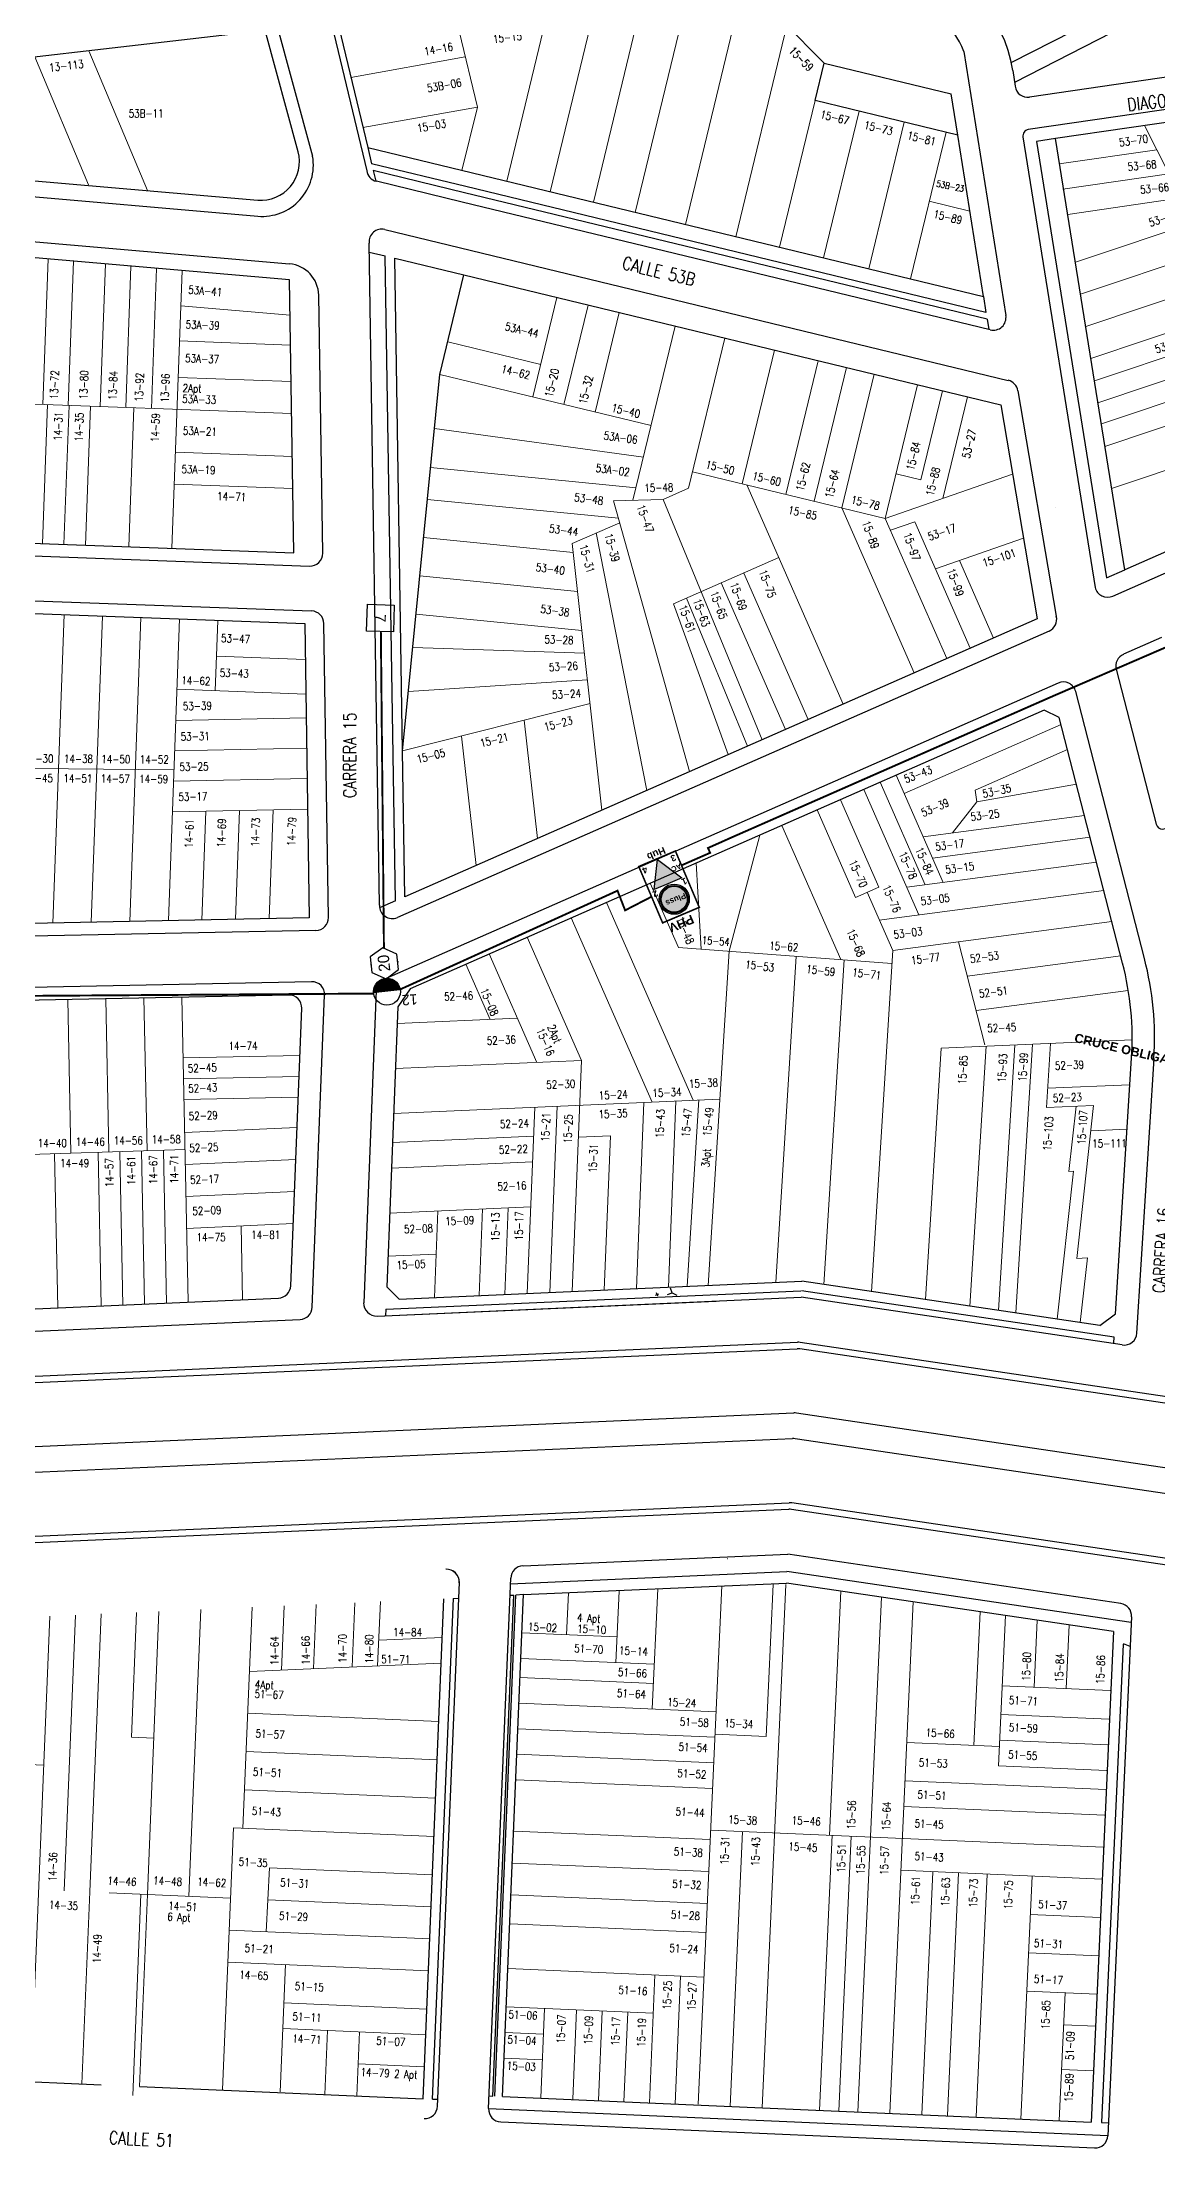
# Model space of a CAD drawing. Header units: millimetres. Extents: x 1022434 to 1024646, y 1272610 to 1274311.
# Drawn here: x 1023126.1 to 1023300.6, y 1272813.1 to 1273142.1 of the extents above; entities that cross this region are included whole.
import ezdxf
from ezdxf.enums import TextEntityAlignment as Align

# ---------------------------------------------------------------- set-up
doc = ezdxf.new("R2010")
doc.units = ezdxf.units.MM
doc.header["$MEASUREMENT"] = 0
doc.linetypes.add('ACAD_ISO12W100', pattern=[21, 12, -3, 0, -3, 0, -3])
for name, color, linetype, lineweight in [('CAB_AER_500', 3, 'Continuous', 25), ('NOMENCLATURA', 23, 'Continuous', 0), ('Planimetria_Varios', 251, 'Continuous', 0), ('RO_CLARO', 2, 'Continuous', 25)]:
    doc.layers.add(name, color=color, linetype=linetype, lineweight=lineweight)
for name, color, linetype in [('DISP_ACOP', 7, 'Continuous'), ('DISP_TAP', 7, 'Continuous'), ('NOMEN', 251, 'Continuous'), ('PLANIMETRIA', 8, 'Continuous'), ('Transformador', 7, 'Continuous')]:
    doc.layers.add(name, color=color, linetype=linetype)
doc.layers.add('LOGO_CLARO', color=7, linetype='Continuous', true_color=0xe00000)
doc.styles.add('ARIAL', font='')
doc.styles.add('CALLE', font='simplex.shx', dxfattribs={"width": 0.8, "height": 2})
doc.styles.add('NOMEN', font='simplex.shx', dxfattribs={"width": 0.8, "height": 1.25})
doc.styles.add('style1', font='')
doc.styles.get('ARIAL').set_extended_font_data('Arial', bold=True)
doc.styles.get('style1').set_extended_font_data('Arial Rounded MT Bold')

# ---------------------------------------------------------------- blocks, each defined once
blk = doc.blocks.new('Transformador')
at = {"layer": 'Transformador'}
for p, q in [((0.65, -1.44), (1.22, -2.01)), ((1.22, -2.01), (1.78, -1.44)), ((1.22, -2.01), (1.22, -2.79))]:
    blk.add_line(p, q, dxfattribs=at)
for points in [[(-0.2, -0.2), (0.2, 0.2)], [(-0.2, 0.2), (0.2, -0.2)]]:
    blk.add_lwpolyline(points, dxfattribs=at)
blk = doc.blocks.new('RO_CLARO')
at = {"layer": 'LOGO_CLARO'}
h = blk.add_hatch(color=5, dxfattribs=at)
edge = h.paths.add_edge_path()
edge.add_arc((3.11, 6.86), 2.04, 0, 360)
at = {"layer": 'RO_CLARO'}
h = blk.add_hatch(color=2, dxfattribs=at)
edge = h.paths.add_edge_path()
edge.add_ellipse((3.11, 6.86), major_axis=(-1.67, 1.67), ratio=1, start_angle=0, end_angle=360)
edge = h.paths.add_edge_path(flags=16)
edge.add_ellipse((3.11, 6.86), major_axis=(-1.52, 1.52), ratio=1, start_angle=0, end_angle=360)
blk.add_hatch(color=253, dxfattribs=at).paths.add_polyline_path([(3.08, 4.24), (0.73, 4.24), (3.11, 0.12), (5.43, 4.24)])
at = {"layer": 'LOGO_CLARO', "color": 5}
for major_axis in [(-1.52, 1.52), (-1.44, 1.44)]:
    blk.add_ellipse((3.11, 6.86), major_axis=major_axis, ratio=1, start_param=-0.783211, end_param=5.499974, dxfattribs=at)
at = {"layer": 'RO_CLARO', "color": 12, "true_color": 0xe00000}
for p, q in [((3.11, 0.12), (0.73, 4.24)), ((0.73, 4.24), (3.08, 4.24)), ((3.08, 4.24), (5.43, 4.24)), ((5.43, 4.24), (3.11, 0.12))]:
    blk.add_line(p, q, dxfattribs=at)
at = {"layer": 'RO_CLARO', "color": 2, "const_width": 0.25}
blk.add_lwpolyline([(6.22, 0), (6.22, 9.56), (0, 9.56), (0, 0)], close=True, dxfattribs=at)
at = {"layer": 'RO_CLARO', "color": 2, "const_width": 0.05}
blk.add_lwpolyline([(5.43, 4.24), (0.73, 4.24), (3.11, 0.12), (5.43, 4.24)], dxfattribs=at)
at = {"layer": 'RO_CLARO', "color": 5}
blk.add_circle((3.11, 6.86), 2.15, dxfattribs=at)
blk.add_ellipse((3.11, 6.86), major_axis=(-1.67, 1.67), ratio=1, start_param=-0.783211, end_param=5.499974, dxfattribs=at)
at = {"char_height": 1, "width": 0.8851, "attachment_point": 2, "style": 'style1'}
for s, insert in [('1', (0.56, 5.41)), ('2', (5.5, 5.43)), ('3', (0.73, 1.39)), ('4', (5.54, 1.39))]:
    blk.add_mtext(s, dxfattribs=dict(at, insert=insert))
at = {"layer": 'LOGO_CLARO', "color": 2, "linetype": 'ACAD_ISO12W100', "style": 'ARIAL'}
blk.add_text('Pluss', height=0.899, rotation=0.1661, dxfattribs=at).set_placement((1.22, 6.54))
at = {"layer": 'RO_CLARO', "color": 2, "style": 'ARIAL'}
blk.add_attdef('NODO', (0.46, 10.11), '', height=1.4, dxfattribs=at)
at = {"layer": 'RO_CLARO', "color": 12, "style": 'style1'}
for p in [(0.88, 1.98), (5.34, 1.98)]:
    blk.add_attdef('AC', text='', height=0.8, dxfattribs=at).set_placement(p, align=Align.CENTER)
at = {"layer": 'RO_CLARO', "color": 12, "style": 'ARIAL'}
blk.add_attdef('HUB', text='', height=1.1, rotation=0.1253, dxfattribs=at).set_placement((3.12, -1.33), align=Align.CENTER)
blk = doc.blocks.new('acoplador')
at = {"color": 0, "const_width": 2.1}
blk.add_lwpolyline([(0, -1.05, 1), (0, 1.05, 1)], format="xyb", dxfattribs=at)
at = {"color": 0}
blk.add_circle((0, 0), 2.1, dxfattribs=at)
blk.add_attdef('DC-VAL', (2.69, 0.46), '', height=1.64, dxfattribs=at)
blk = doc.blocks.new('TAPx8')
at = {"color": 0}
blk.add_lwpolyline([(-1.21, 2.1), (-2.42, 0), (-1.21, -2.1), (1.21, -2.1), (2.42, 0), (1.21, 2.1)], close=True, dxfattribs=at)
for p in [(0, 2.1), (-2.42, 0), (0, -2.1), (2.42, 0)]:
    blk.add_point(p, dxfattribs=at)
blk.add_attdef('TAP_VAL', text='', height=1.78, dxfattribs=at).set_placement((0.01, 0.08), align=Align.MIDDLE)
blk = doc.blocks.new('TAPx4')
at = {"color": 0}
blk.add_lwpolyline([(2.1, -2.1), (-2.1, -2.1), (-2.1, 2.1), (2.1, 2.1)], close=True, dxfattribs=at)
blk.add_attdef('TAP_VAL', text='', height=1.68, dxfattribs=at).set_placement((0, 0), align=Align.MIDDLE)

msp = doc.modelspace()

# ---------------------------------------------------------------- linework, layer by layer
at = {"layer": 'CAB_AER_500'}
msp.add_line((1023284.61, 1273069.41), (1023284.61, 1273069.41), dxfattribs=at)
at = {"layer": 'CAB_AER_500', "const_width": 0.3}
for points in [[(1023515.11, 1273150.5), (1023510.29, 1273149.43), (1023499.47, 1273143.25), (1023432.71, 1273112.47), (1023402.94, 1273087.1), (1023355.8, 1273071.79), (1023311.36, 1273051.67), (1023284.01, 1273039.85), (1023234.22, 1273017.96)], [(1023179.1, 1273050), (1023179.58, 1273000.47)], [(1023226.07, 1273013.46), (1023230.57, 1273015.43), (1023230.23, 1273016.18), (1023234.22, 1273017.96)], [(1023221.46, 1273008.6), (1023217.28, 1273006.44), (1023216.09, 1273009.51), (1023182.06, 1272994.06)], [(1023178.04, 1272993.44), (1023092.35, 1272992.86)]]:
    msp.add_lwpolyline(points, dxfattribs=at)
at = {"layer": 'PLANIMETRIA', "linetype": 'Continuous'}
for p, q in [((1023162.52, 1273145.91), (1023168.43, 1273124.25)), ((1023171.43, 1273144.73), (1023176.89, 1273122)), ((1023290.37, 1273145.38), (1023277.65, 1273138.91)), ((1023293.33, 1273143.52), (1023278.14, 1273135.8)), ((1023331.72, 1273140.99), (1023280.5, 1273133.5)), ((1023248.39, 1273138.8), (1023268.26, 1273133.99)), ((1023270.24, 1273140.65), (1023276.8, 1273099.39)), ((1023277.87, 1273137.65), (1023278.23, 1273135.19)), ((1023332.45, 1273136.05), (1023280.3, 1273128.42)), ((1023269.28, 1273127.57), (1023268.26, 1273133.99)), ((1023311.28, 1273130.93), (1023284.56, 1273127.02)), ((1023045.71, 1273124.79), (1023159.86, 1273114.9)), ((1023177.05, 1273125.61), (1023177.66, 1273123.1)), ((1023279.46, 1273127.27), (1023290.75, 1273056.86)), ((1023284.56, 1273127.02), (1023281.6, 1273126.59)), ((1023281.6, 1273126.59), (1023292.53, 1273058.38)), ((1023295.37, 1273059.63), (1023284.56, 1273127.02)), ((1023192.39, 1273119.53), (1023177.66, 1273123.1)), ((1023177.92, 1273122.01), (1023178.31, 1273120.37)), ((1023192.16, 1273118.56), (1023177.92, 1273122.01)), ((1023192.93, 1273121.77), (1023192.93, 1273121.77)), ((1023191.81, 1273117.1), (1023178.4, 1273120.35)), ((1023273.85, 1273098.8), (1023192.16, 1273118.56)), ((1023273.68, 1273099.87), (1023192.39, 1273119.53)), ((1023045.67, 1273117.77), (1023164.81, 1273107.45)), ((1023274.35, 1273097.13), (1023191.81, 1273117.1)), ((1023179.72, 1273112.83), (1023277.16, 1273089.25)), ((1023178.88, 1273007.24), (1023177.25, 1273110.7)), ((1023177.28, 1273109.3), (1023179.79, 1273108.69)), ((1023181.37, 1273007.92), (1023179.79, 1273108.69)), ((1023182.5, 1273031.35), (1023181.29, 1273108.33)), ((1023181.29, 1273108.33), (1023192.08, 1273105.72)), ((1023170.01, 1273062.26), (1023169.38, 1273102.54)), ((1023273.29, 1273102.33), (1023273.68, 1273099.87)), ((1023273.85, 1273098.8), (1023274.11, 1273097.19)), ((1023278.67, 1273087.62), (1023284.67, 1273052.4)), ((1023354.78, 1273085.73), (1023295.37, 1273059.63)), ((1023293.49, 1273055.53), (1023355.86, 1273082.92)), ((1023030.42, 1273065.3), (1023167.94, 1273060.23)), ((1023292.53, 1273058.38), (1023295.37, 1273059.63)), ((1023093.36, 1273055.98), (1023168.26, 1273053.22)), ((1023170.91, 1273005.33), (1023170.19, 1273051.25)), ((1023283.54, 1273050.07), (1023181.68, 1273005.32)), ((1023301.13, 1273049.05), (1023295.17, 1273046.44)), ((1023294.04, 1273044.11), (1023300.28, 1273019.89)), ((1023284.97, 1273041.95), (1023179.54, 1272995.65)), ((1023298.46, 1272998.9), (1023287.71, 1273040.62)), ((1023282.8, 1273037.73), (1023183.66, 1272994.18)), ((1023285.13, 1273036.59), (1023282.8, 1273037.73)), ((1023295.03, 1272998.18), (1023285.13, 1273036.59)), ((1023181.37, 1273007.92), (1023178.9, 1273006.84)), ((1023168.95, 1273003.3), (1023088.17, 1273001.65)), ((1023168.28, 1272995.28), (1023086.85, 1272993.62)), ((1023168.38, 1272944.44), (1023170.31, 1272993.2)), ((1023178.35, 1272993.9), (1023176.42, 1272945.13)), ((1023183.66, 1272994.18), (1023181.75, 1272991.38)), ((1023181.75, 1272991.38), (1023180.02, 1272947.62)), ((1023293.95, 1272943.39), (1023296.44, 1272983.36)), ((1023297.26, 1272940.38), (1023299.95, 1272983.3)), ((1023179.88, 1272944.11), (1023244.75, 1272946.98)), ((1023180.02, 1272947.62), (1023181.94, 1272945.71)), ((1023181.94, 1272945.71), (1023244.92, 1272948.49)), ((1023231.42, 1272947.89), (1023231.42, 1272947.89)), ((1023293.72, 1272939.73), (1023244.85, 1272946.99)), ((1023291.49, 1272941.58), (1023244.92, 1272948.49)), ((1023178.5, 1272943.05), (1023244.79, 1272945.98)), ((1023178.5, 1272943.05), (1023231.53, 1272945.4)), ((1023179.88, 1272944.11), (1023179.84, 1272943.11)), ((1023294.97, 1272938.53), (1023244.79, 1272945.98)), ((1023081.77, 1272938.78), (1023166.47, 1272942.52)), ((1023291.49, 1272941.58), (1023293.95, 1272943.39)), ((1022906.7, 1272924.03), (1023244.24, 1272938.95)), ((1022906.75, 1272923.03), (1023244.19, 1272937.95)), ((1023396.59, 1272915.35), (1023244.57, 1272937.93)), ((1023396.74, 1272916.34), (1023244.62, 1272938.93)), ((1023293.66, 1272938.87), (1023293.72, 1272939.73)), ((1022914.23, 1272913.35), (1023243.67, 1272927.91)), ((1023395.3, 1272905.44), (1023244.05, 1272927.89)), ((1022902.33, 1272908.82), (1023243.46, 1272923.9)), ((1023394.71, 1272901.48), (1023243.84, 1272923.88)), ((1022900.27, 1272898.72), (1023242.94, 1272913.87)), ((1022900.32, 1272897.73), (1023242.89, 1272912.87)), ((1023393.22, 1272890.58), (1023243.27, 1272912.85)), ((1023393.36, 1272891.57), (1023243.32, 1272913.85)), ((1023201.32, 1272904.02), (1023242.72, 1272905.85)), ((1023233.31, 1272905.14), (1023233.3, 1272905.13)), ((1023294.74, 1272898.13), (1023242.72, 1272905.85)), ((1023187.94, 1272819.57), (1023191.37, 1272901.41)), ((1023195.94, 1272819.22), (1023199.41, 1272902.11)), ((1023199.37, 1272901.23), (1023242.58, 1272903.14)), ((1023201.4, 1272899.52), (1023242.49, 1272901.34)), ((1023293.64, 1272893.74), (1023242.49, 1272901.34)), ((1023296.4, 1272895.15), (1023242.58, 1272903.14)), ((1023185.69, 1272820.77), (1023188.96, 1272898.87)), ((1023187.19, 1272820.7), (1023190.47, 1272898.94)), ((1023190.42, 1272898.94), (1023191.22, 1272898.97)), ((1023196.62, 1272821.19), (1023199.9, 1272899.45)), ((1023196.92, 1272821.18), (1023200.19, 1272899.44)), ((1023198.12, 1272821.13), (1023201.4, 1272899.52)), ((1023199.25, 1272899.43), (1023199.9, 1272899.45)), ((1023201.4, 1272899.52), (1023200.19, 1272899.44)), ((1023296.44, 1272896.06), (1023292.74, 1272814.99)), ((1023293.64, 1272893.74), (1023290.13, 1272817.11)), ((1023295.15, 1272891.81), (1023291.73, 1272817.04)), ((1023092.92, 1272824.81), (1023135.37, 1272822.96)), ((1023141.37, 1272822.7), (1023185.69, 1272820.77)), ((1023187.19, 1272820.7), (1023187.99, 1272820.67)), ((1023195.94, 1272819.22), (1023292.74, 1272815)), ((1023196.02, 1272821.22), (1023196.62, 1272821.19)), ((1023198.12, 1272821.13), (1023290.13, 1272817.11)), ((1023197.85, 1272817.13), (1023290.66, 1272813.09)), ((1023291.73, 1272817.04), (1023292.83, 1272816.99))]:
    msp.add_line(p, q, dxfattribs=at)
for points in [[(1023248.39, 1273138.8), (1023229.47, 1273157.91), (1023219.59, 1273147.13), (1023191.33, 1273143.82), (1023172.53, 1273144.44), (1023177.05, 1273125.61), (1023273.29, 1273102.33), (1023269.28, 1273127.57), (1023246.97, 1273132.96)], [(1023033.35, 1273088.91), (1023032.49, 1273067.22), (1023165.51, 1273062.32), (1023164.84, 1273104.94), (1023044.28, 1273115.38), (1023033.35, 1273088.91)], [(1023182.86, 1273008.57), (1023182.5, 1273031.35), (1023188.32, 1273090.17), (1023192.08, 1273105.72), (1023276, 1273085.42), (1023281.7, 1273051.99), (1023182.86, 1273008.57)], [(1023167.19, 1273051.25), (1023167.91, 1273005.28), (1023088.63, 1273003.66), (1023093.79, 1273053.96)]]:
    msp.add_lwpolyline(points, close=True, dxfattribs=at)
for points in [[(1023077.69, 1273137.86), (1023063.75, 1273139.07), (1023063.9, 1273140.88), (1023056.93, 1273141.48), (1023057.15, 1273144.07), (1023050.18, 1273144.68), (1023050.01, 1273142.76), (1023035.92, 1273136.75), (1023026.3, 1273128.98), (1023159.85, 1273117.41, 0.521708), (1023166.16, 1273124.97), (1023160.99, 1273143.92), (1023098.68, 1273136.74), (1023098.77, 1273137.86), (1023091.8, 1273138.46), (1023092.02, 1273141.05), (1023085.05, 1273141.66), (1023084.82, 1273139.07), (1023077.85, 1273139.67)], [(1023087.22, 1272989.87), (1023082.58, 1272944.61, 0.457748), (1023084.65, 1272942.41), (1023163.1, 1272945.87, 0.389883), (1023165.01, 1272947.79), (1023166.73, 1272991.13, 0.431904), (1023164.69, 1272993.21), (1023089.16, 1272991.67, 0.378757)]]:
    msp.add_lwpolyline(points, format="xyb", close=True, dxfattribs=at)
for centre, radius, start, end in [((1023258.79, 1273134.98), 19.27, 7.9734, 82.9056), ((1023259.36, 1273136.57), 11.62, 20.5472, 84.104), ((1023280.21, 1273135.48), 2, 188.3194, 278.3194), ((1023280.45, 1273127.43), 1, 98.3194, 189.1094), ((1023160.55, 1273122.87), 8, 265.0482, 9.9456), ((1023178.87, 1273122.29), 2, 188.3139, 256.4004), ((1023179.25, 1273110.88), 2, 76.4004, 185.1314), ((1023164.38, 1273102.47), 5, 0.8983, 85.0482), ((1023274.82, 1273099.08), 2, 256.4004, 9.03), ((1023276.69, 1273087.31), 2, 9.03, 76.4004), ((1023168.01, 1273062.23), 2, 267.8898, 0.8983), ((1023292.69, 1273057.36), 2, 194.4524, 293.7125), ((1023168.19, 1273051.22), 2, 0.8983, 87.8898), ((1023282.74, 1273051.9), 2, 293.7125, 14.4524), ((1023295.98, 1273044.6), 2, 113.7125, 194.4524), ((1023285.77, 1273040.12), 2, 14.4524, 113.7125), ((1023301.25, 1273020.14), 1, 194.4524, 356.4237), ((1023180.88, 1273007.16), 2, 177.7304, 293.7125), ((1023168.91, 1273005.3), 2, 271.1691, 0.8983), ((1023249.04, 1272986.32), 47.5, 356.4237, 14.4524), ((1023250.04, 1272986.42), 50, 356.4237, 14.4524), ((1023168.32, 1272993.28), 2, 357.7304, 91.1691), ((1023180.35, 1272993.82), 2, 113.7125, 177.7304), ((1023166.38, 1272944.52), 2, 272.5306, 357.7304), ((1023244.28, 1272935.95), 2, 81.5538, 92.5306), ((1023244.33, 1272936.95), 2, 81.5538, 92.5306), ((1023243.76, 1272925.92), 2, 81.5538, 92.5306), ((1023243.55, 1272921.9), 2, 81.5538, 92.5306), ((1023243.03, 1272911.87), 2, 81.5538, 92.5306), ((1023242.98, 1272910.87), 2, 81.5538, 92.5306), ((1023201.4, 1272902.02), 2, 92.5306, 177.6034), ((1023233.4, 1272903.14), 2, 92.5306, 92.6702), ((1023189.35, 1272901.49), 2, 357.0127, 92.5306), ((1023189.37, 1272901.49), 2, 357.6034, 92.5306), ((1023294.45, 1272896.15), 2, 357.384, 81.5538), ((1023241.05, 1272739.12), 162, 70.0827, 70.4897), ((1023185.95, 1272819.66), 2, 267.5021, 357.6034), ((1023197.93, 1272819.13), 2, 177.6034, 267.5021), ((1023290.74, 1272815.08), 2, 267.5021, 357.384)]:
    msp.add_arc(centre, radius, start, end, dxfattribs=at)
at = {"layer": 'PLANIMETRIA'}
for centre, start, end in [((1023178.41, 1272945.05), 177.7304, 272.5306), ((1023295.27, 1272940.51), 261.5538, 356.4237)]:
    msp.add_arc(centre, 2, start, end, dxfattribs=at)
at = {"layer": 'Planimetria_Varios', "linetype": 'Continuous'}
for p, q in [((1023229.02, 1273157.42), (1023218.87, 1273115.49)), ((1023235.9, 1273151.62), (1023226.7, 1273113.6)), ((1023204.85, 1273145.4), (1023198.79, 1273120.35)), ((1023212.23, 1273146.27), (1023205.57, 1273118.71)), ((1023219.59, 1273147.13), (1023212.32, 1273117.08)), ((1023242.57, 1273144.67), (1023234.59, 1273111.69)), ((1023191.33, 1273143.82), (1023194.18, 1273131.95)), ((1023133.4, 1273119.79), (1023125.03, 1273139.78)), ((1023142.6, 1273118.91), (1023133.44, 1273140.75)), ((1023174.42, 1273136.56), (1023192.3, 1273139.77)), ((1023176.3, 1273128.75), (1023194.18, 1273131.95)), ((1023194.18, 1273131.95), (1023191.78, 1273122.05)), ((1023246.97, 1273132.96), (1023241.43, 1273110.04)), ((1023253.86, 1273131.3), (1023248.31, 1273108.37)), ((1023260.92, 1273129.59), (1023255.37, 1273106.66)), ((1023267.44, 1273128.01), (1023261.89, 1273105.09)), ((1023306.15, 1273113.88), (1023298.48, 1273129.06)), ((1023300.38, 1273125.29), (1023285.14, 1273123.07)), ((1023302.28, 1273121.53), (1023285.72, 1273119.11)), ((1023264.83, 1273117.24), (1023271.17, 1273115.7)), ((1023304.19, 1273117.77), (1023286.46, 1273115.17)), ((1023317.9, 1273117.82), (1023287.66, 1273107.69)), ((1023314.27, 1273111.33), (1023288.47, 1273102.69)), ((1023127.08, 1273108.21), (1023126.24, 1273085.48)), ((1023131.07, 1273107.86), (1023130.24, 1273085.34)), ((1023136.05, 1273107.43), (1023135.23, 1273085.15)), ((1023140.04, 1273107.08), (1023139.23, 1273085)), ((1023144.03, 1273106.74), (1023143.23, 1273084.86)), ((1023148.02, 1273106.39), (1023146.43, 1273063.03)), ((1023316.55, 1273106.82), (1023289.27, 1273097.68)), ((1023202.86, 1273086.65), (1023206.63, 1273102.2)), ((1023318.82, 1273102.31), (1023290.07, 1273092.68)), ((1023147.82, 1273100.89), (1023164.93, 1273099.41)), ((1023207.72, 1273085.47), (1023211.49, 1273101.02)), ((1023212.58, 1273084.3), (1023216.35, 1273099.85)), ((1023147.59, 1273095.41), (1023165, 1273094.77)), ((1023189.55, 1273095.27), (1023204.1, 1273091.75)), ((1023218.51, 1273070.52), (1023225.09, 1273097.73)), ((1023227.19, 1273072.38), (1023232.87, 1273095.85)), ((1023235.59, 1273073.07), (1023240.65, 1273093.97)), ((1023242.39, 1273071.43), (1023247.45, 1273092.32)), ((1023306.24, 1273094.4), (1023290.63, 1273089.18)), ((1023033.35, 1273088.91), (1023165.17, 1273084.05)), ((1023147.41, 1273089.71), (1023165.09, 1273089.05)), ((1023188.32, 1273090.17), (1023221.33, 1273082.18)), ((1023246.81, 1273070.36), (1023251.86, 1273091.26)), ((1023251.14, 1273069.31), (1023256.2, 1273090.21)), ((1023257.95, 1273067.67), (1023263, 1273088.56)), ((1023307.8, 1273091.31), (1023291.18, 1273085.74)), ((1023309.31, 1273088.32), (1023291.72, 1273082.43)), ((1023126.99, 1273085.46), (1023126.19, 1273063.77)), ((1023130.37, 1273085.33), (1023129.57, 1273063.65)), ((1023133.73, 1273085.21), (1023132.93, 1273063.52)), ((1023140.48, 1273084.96), (1023139.68, 1273063.28)), ((1023263.51, 1273073.68), (1023266.89, 1273087.62)), ((1023266.93, 1273070.78), (1023270.78, 1273086.68)), ((1023310.9, 1273085.16), (1023292.28, 1273078.92)), ((1023220.14, 1273077.26), (1023187.48, 1273081.74)), ((1023313.89, 1273079.24), (1023293.33, 1273072.35)), ((1023146.98, 1273078.02), (1023165.28, 1273077.34)), ((1023218.98, 1273072.45), (1023186.88, 1273075.62)), ((1023146.79, 1273073.02), (1023165.35, 1273072.34)), ((1023223.22, 1273070.63), (1023227.19, 1273072.38)), ((1023227.81, 1273074.95), (1023257.95, 1273067.67)), ((1023236.32, 1273072.9), (1023251.36, 1273038.66)), ((1023257.95, 1273067.67), (1023277.85, 1273074.57)), ((1023259.63, 1273074.62), (1023263.51, 1273073.68)), ((1023216.25, 1273067.69), (1023186.38, 1273070.65)), ((1023215.48, 1273070.44), (1023223.22, 1273070.63)), ((1023227.34, 1273028.11), (1023215.48, 1273070.44)), ((1023238.68, 1273033.09), (1023223.22, 1273070.63)), ((1023251.14, 1273069.31), (1023262.46, 1273043.54)), ((1023216.44, 1273067.01), (1023208.99, 1273063.74)), ((1023220.66, 1273025.18), (1023212.76, 1273065.4)), ((1023257.95, 1273067.67), (1023267.56, 1273045.78)), ((1023258.75, 1273065.83), (1023262.54, 1273067.14)), ((1023262.54, 1273067.14), (1023271.22, 1273047.38)), ((1023209.15, 1273062.37), (1023185.79, 1273064.68)), ((1023213.65, 1273022.1), (1023208.99, 1273063.74)), ((1023265.77, 1273059.8), (1023279.55, 1273064.58)), ((1023209.83, 1273056.27), (1023185.2, 1273058.7)), ((1023241.31, 1273061.55), (1023224.83, 1273054.31)), ((1023235.81, 1273059.14), (1023245.87, 1273036.25)), ((1023269.56, 1273061.11), (1023274.88, 1273048.99)), ((1023232.31, 1273057.6), (1023242.36, 1273034.71)), ((1023127.82, 1273004.46), (1023129.59, 1273052.64)), ((1023133.83, 1273004.58), (1023135.59, 1273052.42)), ((1023139.84, 1273004.7), (1023141.59, 1273052.2)), ((1023210.51, 1273050.17), (1023184.61, 1273052.73)), ((1023233.41, 1273030.78), (1023224.83, 1273054.31)), ((1023236.39, 1273032.08), (1023226.87, 1273055.21)), ((1023145.88, 1273004.83), (1023147.61, 1273051.98)), ((1023153.2, 1273040.76), (1023153.61, 1273051.75)), ((1023153.4, 1273046.16), (1023167.27, 1273045.65)), ((1023210.91, 1273046.63), (1023184.1, 1273047.5)), ((1023211.37, 1273042.48), (1023183.42, 1273040.65)), ((1023147.21, 1273040.98), (1023167.36, 1273040.24)), ((1023167.42, 1273036.52), (1023147.03, 1273036.11)), ((1023182.5, 1273031.35), (1023211.79, 1273038.75)), ((1023203.58, 1273017.67), (1023201.51, 1273036.16)), ((1023193.99, 1273013.46), (1023191.73, 1273033.68)), ((1023285.42, 1273035.49), (1023260.88, 1273024.71)), ((1023167.49, 1273031.77), (1023146.85, 1273031.35)), ((1023286.43, 1273031.56), (1023272.02, 1273025.23)), ((1023146.74, 1273028.4), (1023110.7, 1273028.7)), ((1023167.57, 1273027.02), (1023146.68, 1273026.6)), ((1023264.16, 1273010.42), (1023257.12, 1273026.45)), ((1023267, 1273010.79), (1023259.64, 1273027.55)), ((1023272.26, 1273023.41), (1023287.82, 1273026.14)), ((1023256.94, 1273010.07), (1023250.94, 1273023.73)), ((1023263.2, 1273005.75), (1023254.6, 1273025.34)), ((1023272.26, 1273023.41), (1023268.46, 1273018.55)), ((1023272.02, 1273025.23), (1023272.26, 1273023.41)), ((1023167.64, 1273022.27), (1023146.5, 1273021.84)), ((1023151.13, 1273004.93), (1023151.76, 1273021.95)), ((1023156.39, 1273005.04), (1023157.02, 1273022.06)), ((1023161.65, 1273005.15), (1023162.28, 1273022.16)), ((1023250.99, 1272998.75), (1023241.78, 1273019.71)), ((1023253.28, 1273008.46), (1023247.28, 1273022.12)), ((1023263.86, 1273017.94), (1023289.08, 1273021.27)), ((1023233.55, 1273000.04), (1023238.32, 1273018.19)), ((1023265.32, 1273014.6), (1023289.96, 1273017.85)), ((1023229.16, 1273000.36), (1023228.36, 1273013.82)), ((1023261.32, 1273010.04), (1023290.97, 1273013.95)), ((1023225.64, 1273000.62), (1023221.22, 1273010.68)), ((1023256.94, 1273010.07), (1023253.28, 1273008.46)), ((1023259.1, 1273000.17), (1023255.11, 1273009.27)), ((1023257.01, 1273004.93), (1023292.1, 1273009.56)), ((1023227.93, 1272976.77), (1023214.36, 1273007.66)), ((1023221.5, 1272976.48), (1023208.86, 1273005.25)), ((1023259.1, 1273000.17), (1023293.36, 1273004.68)), ((1023203.48, 1272982.69), (1023196.04, 1272999.62)), ((1023210.44, 1272983), (1023201.99, 1273002.23)), ((1023225.64, 1273000.62), (1023258.98, 1272998.16)), ((1023233.55, 1273000.04), (1023230.28, 1272947.84)), ((1023259.1, 1273000.17), (1023255.77, 1272946.88)), ((1023273.53, 1272985.43), (1023269.39, 1273001.52)), ((1023196.17, 1272989.38), (1023192.38, 1272998.01)), ((1023244.02, 1272999.26), (1023240.83, 1272948.31)), ((1023251.5, 1272998.71), (1023248.32, 1272947.97)), ((1023270.77, 1272996.16), (1023294.74, 1272999.32)), ((1023148.98, 1272945.25), (1023148.01, 1272992.87)), ((1023272.15, 1272990.79), (1023295.92, 1272993.93)), ((1023130.65, 1272968.48), (1023130.16, 1272992.5)), ((1023136.6, 1272968.67), (1023136.11, 1272992.62)), ((1023142.55, 1272968.87), (1023142.06, 1272992.75)), ((1023181.65, 1272988.74), (1023200.46, 1272989.57)), ((1023166.44, 1272983.74), (1023148.2, 1272983.37)), ((1023181.37, 1272981.72), (1023210.44, 1272983)), ((1023210.44, 1272983), (1023209.01, 1272946.9)), ((1023266.67, 1272984.91), (1023264.21, 1272945.63)), ((1023266.67, 1272984.91), (1023296.54, 1272986.23)), ((1023273.7, 1272985.22), (1023271.16, 1272944.59)), ((1023278.22, 1272985.42), (1023275.62, 1272943.93)), ((1023280.98, 1272985.54), (1023278.35, 1272943.53)), ((1023283.75, 1272985.66), (1023283.12, 1272975.62)), ((1023166.31, 1272980.49), (1023148.27, 1272980.12)), ((1023166.18, 1272977.23), (1023148.33, 1272976.87)), ((1023181.09, 1272974.7), (1023232.1, 1272976.95)), ((1023220.19, 1272976.43), (1023219.04, 1272947.35)), ((1023225.2, 1272976.65), (1023224.05, 1272947.57)), ((1023228.79, 1272976.81), (1023226.96, 1272947.7)), ((1023283.31, 1272978.64), (1023296.18, 1272979.2)), ((1023203.15, 1272975.67), (1023201.99, 1272946.59)), ((1023206.66, 1272975.83), (1023205.5, 1272946.75)), ((1023283.12, 1272975.62), (1023290.51, 1272975.95)), ((1023287.77, 1272975.83), (1023286.65, 1272965.65)), ((1023290.51, 1272975.95), (1023287.87, 1272952.06)), ((1023148.44, 1272971.75), (1023165.99, 1272972.53)), ((1023180.91, 1272970.18), (1023202.97, 1272971.16)), ((1023209.97, 1272971), (1023214.98, 1272971.22)), ((1023214.98, 1272971.22), (1023214.02, 1272947.12)), ((1023290.07, 1272972), (1023295.75, 1272972.25)), ((1023148.49, 1272969.06), (1023084.87, 1272967)), ((1023128.59, 1272944.35), (1023128.1, 1272968.4)), ((1023135.39, 1272944.65), (1023134.9, 1272968.62)), ((1023138.79, 1272944.72), (1023138.3, 1272968.69)), ((1023142.18, 1272944.95), (1023141.7, 1272968.84)), ((1023145.58, 1272945.02), (1023145.1, 1272968.91)), ((1023148.54, 1272966.75), (1023165.79, 1272967.51)), ((1023180.75, 1272966.17), (1023202.81, 1272967.15)), ((1023287.36, 1272965.68), (1023284.8, 1272942.57)), ((1023286.65, 1272965.65), (1023287.36, 1272965.68)), ((1023148.64, 1272961.75), (1023165.6, 1272962.5)), ((1023180.47, 1272959.15), (1023202.53, 1272960.13)), ((1023199.02, 1272959.97), (1023198.48, 1272946.44)), ((1023148.74, 1272956.75), (1023165.4, 1272957.49)), ((1023157.47, 1272945.63), (1023157.24, 1272957.13)), ((1023187.99, 1272959.49), (1023187.46, 1272945.95)), ((1023195.01, 1272959.8), (1023194.47, 1272946.26)), ((1023180.21, 1272952.39), (1023187.73, 1272952.72)), ((1023287.87, 1272952.06), (1023289.53, 1272952.14)), ((1023289.53, 1272952.14), (1023288.41, 1272942.03)), ((1023232.4, 1272900.89), (1023228.7, 1272819.92)), ((1023242.42, 1272901.11), (1023238.68, 1272819.36)), ((1023240.42, 1272901.11), (1023239.33, 1272877.38)), ((1023157.54, 1272863.03), (1023158.96, 1272897.55)), ((1023163.56, 1272887.74), (1023163.98, 1272897.77)), ((1023168.58, 1272887.96), (1023168.99, 1272897.99)), ((1023174.59, 1272888.23), (1023175.01, 1272898.25)), ((1023178.6, 1272888.4), (1023179.02, 1272898.43)), ((1023208.14, 1272893.26), (1023208.42, 1272899.83)), ((1023216.35, 1272900.09), (1023215.83, 1272888.92)), ((1023222.37, 1272900.45), (1023221.51, 1272881.66)), ((1023250.98, 1272900.08), (1023249.24, 1272861.94)), ((1023257.34, 1272899.13), (1023253.67, 1272818.7)), ((1023262.32, 1272898.39), (1023258.67, 1272818.55)), ((1023124.39, 1272823.44), (1023127.38, 1272896.15)), ((1023129.62, 1272853.24), (1023131.39, 1272896.33)), ((1023133.61, 1272853.07), (1023135.4, 1272896.5)), ((1023140.11, 1272877.27), (1023140.91, 1272896.75)), ((1023142.6, 1272852.68), (1023144.42, 1272896.9)), ((1023149.1, 1272852.39), (1023150.94, 1272897.19)), ((1023272.76, 1272896.84), (1023271.8, 1272875.97)), ((1023276.73, 1272896.25), (1023275.66, 1272872.8)), ((1023281.7, 1272895.51), (1023281.23, 1272885.06)), ((1023286.68, 1272894.77), (1023286.22, 1272884.85)), ((1023178.77, 1272892.41), (1023188.71, 1272892.85)), ((1023201.15, 1272893.56), (1023216.02, 1272892.91)), ((1023158.55, 1272887.52), (1023188.54, 1272888.84)), ((1023200.98, 1272889.57), (1023221.83, 1272888.66)), ((1023200.86, 1272886.57), (1023221.69, 1272885.66)), ((1023276.21, 1272885.28), (1023293.08, 1272884.55)), ((1023158.28, 1272881.02), (1023188.16, 1272879.72)), ((1023200.69, 1272882.57), (1023231.5, 1272881.23)), ((1023200.52, 1272878.58), (1023231.32, 1272877.23)), ((1023231.31, 1272877.73), (1023239.33, 1272877.38)), ((1023276.01, 1272880.79), (1023292.88, 1272880.05)), ((1023140.11, 1272877.27), (1023143.61, 1272877.12)), ((1023158.04, 1272875.02), (1023187.91, 1272873.72)), ((1023200.36, 1272874.58), (1023231.13, 1272873.24)), ((1023261.32, 1272876.42), (1023275.8, 1272875.79)), ((1023275.84, 1272876.79), (1023292.71, 1272876.06)), ((1023116.43, 1272873.34), (1023126.42, 1272872.9)), ((1023275.66, 1272872.8), (1023292.53, 1272872.06)), ((1023157.79, 1272869.03), (1023187.66, 1272867.73)), ((1023200.28, 1272870.58), (1023230.95, 1272869.24)), ((1023261.03, 1272870.43), (1023292.4, 1272869.06)), ((1023260.86, 1272866.43), (1023292.23, 1272865.07)), ((1023154.36, 1272822.21), (1023156.04, 1272863.1)), ((1023156.04, 1272863.1), (1023187.41, 1272861.73)), ((1023199.93, 1272862.59), (1023230.59, 1272861.25)), ((1023230.66, 1272862.75), (1023292.01, 1272860.07)), ((1023235.65, 1272862.53), (1023233.69, 1272819.57)), ((1023249.64, 1272861.92), (1023247.67, 1272818.96)), ((1023252.63, 1272861.79), (1023250.67, 1272818.83)), ((1023161.68, 1272856.85), (1023161.16, 1272846.86)), ((1023161.68, 1272856.85), (1023187.16, 1272855.74)), ((1023199.71, 1272857.59), (1023230.36, 1272856.25)), ((1023260.4, 1272856.45), (1023291.79, 1272855.08)), ((1023265.39, 1272856.23), (1023263.66, 1272818.32)), ((1023269.39, 1272856.05), (1023267.66, 1272818.14)), ((1023273.89, 1272855.86), (1023272.15, 1272817.93)), ((1023280.88, 1272855.55), (1023279.15, 1272817.59)), ((1023132.38, 1272823.11), (1023133.61, 1272853.07)), ((1023136.61, 1272852.94), (1023142.6, 1272852.68)), ((1023140.31, 1272821.25), (1023141.6, 1272852.72)), ((1023141.37, 1272822.7), (1023142.6, 1272852.68)), ((1023142.6, 1272852.68), (1023155.59, 1272852.11)), ((1023161.42, 1272851.85), (1023186.95, 1272850.74)), ((1023199.49, 1272852.6), (1023230.13, 1272851.26)), ((1023199.29, 1272848.1), (1023229.93, 1272846.76)), ((1023280.61, 1272849.56), (1023291.53, 1272849.08)), ((1023155.4, 1272847.11), (1023186.74, 1272845.75)), ((1023155.18, 1272842.12), (1023186.53, 1272840.75)), ((1023163.35, 1272821.84), (1023164.17, 1272841.73)), ((1023280.33, 1272843.56), (1023291.32, 1272843.08)), ((1023198.99, 1272841.11), (1023229.61, 1272839.77)), ((1023221.1, 1272820.12), (1023221.93, 1272840.11)), ((1023225.09, 1272819.95), (1023225.93, 1272839.93)), ((1023163.92, 1272835.73), (1023186.28, 1272834.76)), ((1023198.73, 1272835.11), (1023221.68, 1272834.11)), ((1023280.06, 1272837.57), (1023291.01, 1272837.09)), ((1023286.05, 1272837.31), (1023285.14, 1272817.34)), ((1023163.76, 1272831.73), (1023186.11, 1272830.76)), ((1023204.11, 1272820.88), (1023204.7, 1272834.85)), ((1023209.11, 1272820.67), (1023209.69, 1272834.63)), ((1023213.1, 1272820.47), (1023213.69, 1272834.46)), ((1023217.1, 1272820.3), (1023217.69, 1272834.29)), ((1023285.83, 1272832.31), (1023290.79, 1272832.1)), ((1023170.34, 1272821.43), (1023170.75, 1272831.43)), ((1023175.34, 1272821.21), (1023175.75, 1272831.22)), ((1023175.34, 1272821.21), (1023175.75, 1272831.22)), ((1023198.55, 1272831.12), (1023204.53, 1272830.86)), ((1023175.54, 1272826.21), (1023185.89, 1272825.76)), ((1023198.38, 1272827.12), (1023204.36, 1272826.86)), ((1023285.5, 1272825.32), (1023290.48, 1272825.1))]:
    msp.add_line(p, q, dxfattribs=at)

# ---------------------------------------------------------------- block references
at = {"layer": 'DISP_ACOP'}
ref = msp.add_blockref('acoplador', (1023180.05, 1272993.74), dxfattribs=dict(at, rotation=96.36924541375858))
ref.add_attrib('DC-VAL', '12', (1023184.77, 1272993.37), dxfattribs={"layer": '0', "color": 0, "height": 1.639, "rotation": 183.8547})
at = {"layer": 'DISP_TAP', "ltscale": 0.1}
for name, p, rotation, values in [('TAPx4', (1023179.03, 1273052.1), 268.3913264608154, {'TAP_VAL': '7'}), ('TAPx8', (1023179.65, 1272998.17), 96.05895122398364, {'TAP_VAL': '20'})]:
    msp.add_blockref(name, p, dxfattribs=dict(at, rotation=rotation)).add_auto_attribs(values)
at = {"layer": 'RO_CLARO'}
ref = msp.add_blockref('RO_CLARO', (1023225.14, 1273015.71), dxfattribs=dict(at, rotation=202.9560324673853))
ref.add_attrib('NODO', 'PHV', (1023227.66, 1273005.8), dxfattribs={"color": 2, "height": 1.4, "rotation": 202.956, "style": 'ARIAL'})
ref.add_attrib('HUB', 'Hub ', dxfattribs={"color": 5, "height": 1.1, "rotation": 203.0814, "style": 'ARIAL'}).set_placement((1023221.74, 1273015.72), align=Align.CENTER)
ref.add_attrib('AC', 'AC', dxfattribs={"color": 12, "height": 0.8, "rotation": 202.956, "style": 'style1'}).set_placement((1023225.13, 1273013.49), align=Align.CENTER)
at = {"layer": 'Transformador', "rotation": 64.42281673502168}
msp.add_blockref('Transformador', (1023222.3, 1272946.43), dxfattribs=at)

# ---------------------------------------------------------------- texts
at = {"layer": 'NOMEN', "linetype": 'Continuous', "style": 'NOMEN', "width": 0.8}
for s, rotation, p in [('14-16', 10.1764, (1023190.46, 1273140.8)), ('53B-06', 10.1764, (1023191.8, 1273135.21)), ('53-70', 8.5409, (1023299.09, 1273126.44)), ('53-68', 5.6306, (1023300.41, 1273122.41)), ('53-66', 5.7049, (1023302.35, 1273118.85)), ('53-64', 18.515, (1023303.7, 1273114.68)), ('53-40', 18.515, (1023304.65, 1273094.9))]:
    msp.add_text(s, height=1.25, rotation=rotation, dxfattribs=at).set_placement(p, align=Align.RIGHT)
for s, height, rotation, p in [('15-15', 1.25, 6.6758, (1023196.7, 1273141.94)), ('15-59', 1.25, 314.7074, (1023242.77, 1273140.64)), ('13-113', 1.25, 6.5758, (1023127.33, 1273137.47)), ('53B-11', 1.25, 0.1462, (1023139.69, 1273130.32)), ('15-67', 1.25, 346.4004, (1023247.69, 1273130.25)), ('15-03', 1.25, 10.1764, (1023184.9, 1273127.99)), ('15-73', 1.25, 346.4004, (1023254.54, 1273128.59)), ('15-81', 1.25, 346.4004, (1023261.27, 1273126.97)), ('53B-23', 1, 348.5714, (1023265.87, 1273119.53)), ('15-89', 1.25, 346.4004, (1023265.37, 1273114.68)), ('53A-41', 1.25, 355, (1023148.95, 1273102.82)), ('53A-39', 1.25, 357.8898, (1023148.57, 1273097.36)), ('53A-44', 1.25, 346.5798, (1023198.42, 1273097.11)), ('53A-37', 1.25, 357.8898, (1023148.49, 1273092.1)), ('14-62', 1.25, 346.4004, (1023197.82, 1273090.47)), ('13-72', 1.25, 87.8898, (1023128.61, 1273086.27)), ('13-80', 1.25, 87.8898, (1023133.22, 1273086.26)), ('13-84', 1.25, 87.8898, (1023137.78, 1273086.15)), ('13-92', 1.25, 87.8898, (1023141.9, 1273085.88)), ('13-96', 1.25, 87.8898, (1023145.93, 1273085.76)), ('2Apt', 1.25, 357.8898, (1023148.09, 1273087.44)), ('15-20', 1.25, 76.4004, (1023205.91, 1273086.51)), ('15-32', 1.25, 76.4004, (1023211.23, 1273085.41)), ('53A-33', 1.25, 357.8898, (1023148.03, 1273085.75)), ('15-40', 1.25, 346.4004, (1023215.05, 1273084.41)), ('14-31', 1.25, 87.8898, (1023129.21, 1273079.78)), ('14-35', 1.25, 87.8898, (1023132.48, 1273079.66)), ('14-59', 1.25, 87.8898, (1023144.39, 1273079.57)), ('53A-21', 1.25, 357.8898, (1023148.14, 1273080.77)), ('53A-06', 1.25, 352.1983, (1023213.86, 1273080.03)), ('15-84', 1.25, 76.4004, (1023262.42, 1273075.08)), ('53-27', 1.25, 76.4004, (1023271.13, 1273076.97)), ('53A-19', 1.25, 357.8898, (1023147.92, 1273074.77)), ('53A-02', 1.25, 352.1983, (1023212.64, 1273074.97)), ('15-50', 1.25, 346.4004, (1023229.77, 1273075.54)), ('15-62', 1.25, 76.4004, (1023245.17, 1273071.85)), ('15-64', 1.25, 76.4004, (1023249.73, 1273070.74)), ('15-88', 1.25, 76.4004, (1023265.48, 1273071.1)), ('15-48', 1.25, 1.392, (1023220.29, 1273071.8)), ('15-60', 1.25, 346.4004, (1023237.05, 1273073.77)), ('14-71', 1.25, 357.8898, (1023153.49, 1273070.54)), ('53-48', 1.25, 352.1983, (1023209.27, 1273070.39)), ('15-47', 1.25, 290.0413, (1023219.07, 1273069.56)), ('15-85', 1.25, 347.5506, (1023242.68, 1273068.42)), ('15-78', 1.25, 346.4004, (1023252.5, 1273070.04)), ('53-44', 1.25, 352.1983, (1023205.35, 1273065.51)), ('15-89', 1.25, 290.0413, (1023254.3, 1273067.04)), ('15-97', 1.25, 290.0413, (1023260.74, 1273065.19)), ('53-17', 1.25, 19.1428, (1023264.86, 1273064.19)), ('15-31', 1.25, 285.6518, (1023210.12, 1273063.4)), ('15-39', 1.25, 285.6518, (1023214.05, 1273065.13)), ('15-101', 1.25, 18.727, (1023273.39, 1273060.06)), ('53-40', 1.25, 352.1983, (1023203.26, 1273059.47)), ('15-75', 1.25, 290.0413, (1023238.17, 1273059.39)), ('15-99', 1.25, 290.0413, (1023267.56, 1273059.62)), ('15-65', 1.25, 290.0413, (1023230.55, 1273056.05)), ('15-69', 1.25, 290.0413, (1023233.65, 1273057.41)), ('53-38', 1.25, 352.1983, (1023203.99, 1273052.95)), ('15-61', 1.25, 290.0413, (1023225.65, 1273053.89)), ('15-63', 1.25, 290.0413, (1023227.86, 1273054.87)), ('53-47', 1.25, 357.8898, (1023154.1, 1273048.35)), ('53-28', 1.25, 358.1421, (1023204.65, 1273048.16)), ('14-62', 1.25, 357.8898, (1023147.9, 1273041.77)), ('53-43', 1.25, 357.8898, (1023153.9, 1273042.95)), ('53-26', 1.25, 3.732, (1023205.41, 1273043.77)), ('53-39', 1.25, 1.1691, (1023148.16, 1273037.71)), ('53-24', 1.25, 3.732, (1023205.89, 1273039.45)), ('15-23', 1.25, 14.1853, (1023204.78, 1273034.44)), ('53-31', 1.25, 1.1691, (1023147.82, 1273032.96)), ('15-21', 1.25, 14.1853, (1023194.77, 1273031.91)), ('14-30', 1.25, 359.5308, (1023123.38, 1273029.55)), ('14-38', 1.25, 359.5308, (1023129.56, 1273029.5)), ('14-50', 1.25, 359.5308, (1023135.4, 1273029.45)), ('14-52', 1.25, 359.5308, (1023141.41, 1273029.4)), ('53-25', 1.25, 1.1691, (1023147.64, 1273028.22)), ('15-05', 1.25, 14.1853, (1023184.87, 1273029.4)), ('53-43', 1.25, 20.7403, (1023261.17, 1273026.31)), ('14-45', 1.25, 359.5308, (1023123.29, 1273026.5)), ('14-51', 1.25, 359.5308, (1023129.47, 1273026.45)), ('14-57', 1.25, 359.5308, (1023135.31, 1273026.4)), ('14-59', 1.25, 359.5308, (1023141.32, 1273026.35)), ('53-35', 1.25, 12.2069, (1023273.28, 1273024.02)), ('53-17', 1.25, 1.1691, (1023147.47, 1273023.54)), ('53-39', 1.25, 23.0948, (1023263.88, 1273021.03)), ('14-61', 1.25, 87.8898, (1023149.68, 1273016.14)), ('14-69', 1.25, 87.8898, (1023154.74, 1273016.25)), ('14-73', 1.25, 87.8898, (1023160.05, 1273016.35)), ('14-79', 1.25, 87.8898, (1023165.71, 1273016.47)), ('53-25', 1.25, 7.5121, (1023271.36, 1273020.4)), ('15-84', 1.25, 293.7125, (1023262.59, 1273015.97)), ('53-17', 1.25, 7.5121, (1023265.85, 1273015.73)), ('15-70', 1.25, 293.7125, (1023252.23, 1273014)), ('15-78', 1.25, 293.7125, (1023260.01, 1273015.31)), ('53-15', 1.25, 7.5121, (1023267.42, 1273012.16)), ('15-76', 1.25, 293.7125, (1023257.46, 1273010.1)), ('53-05', 1.25, 7.5121, (1023263.58, 1273007.22)), ('15-48', 1.25, 293.7125, (1023225.16, 1273005.15)), ('15-68', 1.25, 293.7125, (1023251.85, 1273003.2)), ('53-03', 1.25, 7.5121, (1023259.32, 1273002)), ('15-54', 1.188, 355.7747, (1023229.26, 1273001.2)), ('15-62', 1.25, 355.7747, (1023239.77, 1273000.33)), ('15-77', 1.25, 7.5121, (1023262.06, 1272997.98)), ('52-53', 1.25, 7.5121, (1023271.28, 1272998.22)), ('15-53', 1.25, 353.2113, (1023235.99, 1272997.39)), ('15-59', 1.25, 353.2113, (1023245.54, 1272996.68)), ('15-71', 1.25, 353.2113, (1023252.73, 1272996.15)), ('52-46', 1.25, 2.5306, (1023189.02, 1272992.32)), ('15-08', 1.25, 293.2923, (1023194.6, 1272993.96)), ('52-51', 1.25, 7.5121, (1023272.68, 1272992.77)), ('52-36', 1.25, 2.5306, (1023195.69, 1272985.43)), ('15-16', 1.25, 293.2923, (1023203.35, 1272987.71)), ('2Apt', 1.25, 293.2923, (1023205.08, 1272988.26)), ('52-45', 1.25, 2.5306, (1023273.91, 1272987.38)), ('14-74', 1.25, 0.1615, (1023155.29, 1272984.63)), ('15-85', 1.25, 86.4203, (1023270.56, 1272979.22)), ('15-93', 1.25, 86.4203, (1023276.74, 1272979.5)), ('15-99', 1.25, 86.4203, (1023279.97, 1272979.64)), ('52-39', 1.25, 2.5306, (1023284.49, 1272981.52)), ('52-45', 1.25, 2.5306, (1023148.95, 1272981.09)), ('52-30', 1.25, 2.5306, (1023204.98, 1272978.54)), ('15-38', 1.25, 2.5306, (1023227.28, 1272978.71)), ('52-43', 1.25, 2.5306, (1023149.02, 1272977.95)), ('15-24', 1.25, 2.5306, (1023213.18, 1272976.89)), ('15-34', 1.25, 2.5306, (1023221.58, 1272977.26)), ('52-23', 1.25, 2.5306, (1023284.17, 1272976.47)), ('52-29', 1.25, 2.5306, (1023149.1, 1272973.65)), ('52-24', 1.25, 2.5306, (1023197.74, 1272972.39)), ('15-21', 1.25, 87.6621, (1023205.4, 1272970.27)), ('15-25', 1.25, 87.6621, (1023208.91, 1272970.03)), ('15-35', 1.25, 2.5306, (1023213.16, 1272973.93)), ('15-43', 1.25, 87.7304, (1023223.29, 1272970.84)), ('15-47', 1.25, 84.617, (1023227.33, 1272970.94)), ('15-49', 1.25, 84.617, (1023230.68, 1272971.09)), ('15-103', 1.25, 86.4203, (1023283.86, 1272968.82)), ('15-107', 1.25, 86.4203, (1023289.22, 1272969.79)), ('14-40', 1.25, 0.1615, (1023125.47, 1272969.45)), ('14-46', 1.25, 0.1615, (1023131.41, 1272969.65)), ('14-56', 1.25, 0.1615, (1023137.35, 1272969.84)), ('14-58', 1.25, 0.1615, (1023143.29, 1272970.03)), ('52-25', 1.25, 2.5306, (1023149.2, 1272968.66)), ('52-22', 1.25, 2.5306, (1023197.58, 1272968.38)), ('15-111', 1.25, 0.4625, (1023290.29, 1272969.38)), ('14-49', 1.25, 0.1615, (1023128.97, 1272966.32)), ('14-57', 1.25, 90.1615, (1023137.29, 1272963.18)), ('14-61', 1.25, 90.1615, (1023140.71, 1272963.52)), ('14-67', 1.25, 90.1615, (1023144.15, 1272963.64)), ('14-71', 1.25, 90.1615, (1023147.44, 1272963.74)), ('15-31', 1.25, 87.7304, (1023212.83, 1272965.41)), ('3Apt', 1.25, 84.617, (1023230.44, 1272966.23)), ('52-17', 1.25, 2.5306, (1023149.31, 1272963.68)), ('52-16', 1.25, 2.5306, (1023197.35, 1272962.64)), ('52-09', 1.25, 2.5306, (1023149.67, 1272958.81)), ('52-08', 1.25, 2.5306, (1023182.74, 1272955.97)), ('15-09', 1.25, 2.5306, (1023189.18, 1272957.22)), ('15-13', 1.25, 89.3917, (1023197.61, 1272954.69)), ('15-17', 1.25, 89.3917, (1023201.3, 1272954.86)), ('14-75', 1.25, 0.1615, (1023150.3, 1272954.74)), ('14-81', 1.25, 0.1615, (1023158.83, 1272955.12)), ('15-05', 1.25, 2.5306, (1023181.58, 1272950.38)), ('14-84', 1.25, 359.7243, (1023181, 1272893.04)), ('15-02', 1.25, 357, (1023202.08, 1272893.92)), ('4 Apt', 1.25, 357, (1023209.76, 1272895.32)), ('15-10', 1.25, 357, (1023209.76, 1272893.6)), ('14-64', 1.25, 90.2649, (1023163.11, 1272888.49)), ('14-66', 1.25, 90.2649, (1023167.99, 1272888.56)), ('14-70', 1.25, 90.2649, (1023173.74, 1272888.85)), ('14-80', 1.25, 90.2649, (1023177.91, 1272888.78)), ('51-70', 1.25, 357, (1023209.29, 1272890.53)), ('15-14', 1.25, 357, (1023216.29, 1272890.2)), ('51-71', 1.25, 359.7243, (1023179.16, 1272888.8)), ('51-66', 1.25, 357, (1023216.13, 1272886.82)), ('15-80', 1.25, 88, (1023280.57, 1272886.02)), ('15-84', 1.25, 88, (1023285.72, 1272885.8)), ('15-86', 1.25, 88, (1023292.14, 1272885.52)), ('51-67  ', 1.25, 357, (1023159.33, 1272883.43)), ('4Apt', 1.25, 357, (1023159.38, 1272884.88)), ('51-64', 1.25, 357, (1023215.98, 1272883.54)), ('15-24', 1.25, 357, (1023223.84, 1272882.14)), ('51-71', 1.25, 357, (1023277.24, 1272882.44)), ('51-57', 1.25, 357, (1023159.49, 1272877.22)), ('51-58', 1.25, 357, (1023225.79, 1272879.07)), ('15-34', 1.25, 357, (1023232.74, 1272878.86)), ('15-66', 1.25, 357, (1023264.23, 1272877.36)), ('51-59', 1.25, 357, (1023277.24, 1272878.19)), ('51-54', 1.25, 357, (1023225.61, 1272875.14)), ('51-55', 1.25, 357, (1023277.13, 1272873.94)), ('51-51', 1.25, 357, (1023159.08, 1272871.23)), ('51-52', 1.25, 357, (1023225.42, 1272871.01)), ('51-53', 1.25, 357, (1023263.15, 1272872.71)), ('51-51', 1.25, 357, (1023262.94, 1272867.7)), ('51-43', 1.25, 357, (1023158.91, 1272865.12)), ('51-44', 1.25, 357, (1023225.15, 1272865.02)), ('15-38', 1.25, 357, (1023233.36, 1272863.8)), ('15-46', 1.25, 357, (1023243.29, 1272863.66)), ('15-56', 1.25, 88, (1023253.2, 1272862.82)), ('15-64', 1.25, 88, (1023258.67, 1272862.62)), ('15-31', 1.25, 88, (1023233.42, 1272857.29)), ('15-43', 1.25, 88, (1023238.22, 1272857.08)), ('51-45', 1.25, 357, (1023262.5, 1272863.18)), ('14-36', 1.25, 88.0716, (1023128.36, 1272854.72)), ('51-35', 1.25, 357, (1023156.85, 1272857.19)), ('51-38', 1.25, 357, (1023224.86, 1272858.78)), ('15-45', 1.25, 357, (1023242.77, 1272859.57)), ('15-51', 1.25, 88, (1023251.64, 1272856.06)), ('15-55', 1.25, 88, (1023254.68, 1272855.8)), ('15-57', 1.25, 88, (1023258.37, 1272855.7)), ('51-43', 1.25, 357, (1023262.5, 1272858.06)), ('14-46', 1.25, 357, (1023136.34, 1272854.23)), ('14-48', 1.25, 357, (1023143.47, 1272854.25)), ('14-62', 1.25, 357, (1023150.37, 1272854.06)), ('51-31', 1.25, 357, (1023163.34, 1272853.94)), ('51-32', 1.25, 357, (1023224.63, 1272853.72)), ('15-61', 1.25, 88, (1023263.22, 1272850.99)), ('15-63', 1.25, 88, (1023267.91, 1272850.78)), ('15-73', 1.25, 88, (1023272.27, 1272850.59)), ('15-75', 1.25, 88, (1023277.74, 1272850.35)), ('14-35', 1.25, 357, (1023127.2, 1272850.48)), ('14-51', 1.25, 357, (1023145.84, 1272850.3)), ('51-37', 1.25, 357, (1023281.82, 1272850.54)), ('6 Apt', 1.25, 357, (1023145.7, 1272848.6)), ('51-29', 1.25, 357, (1023163.16, 1272848.75)), ('51-28', 1.25, 357, (1023224.41, 1272848.92)), ('14-49', 1.25, 88, (1023135.3, 1272841.92)), ('51-21', 1.25, 357, (1023157.78, 1272843.7)), ('51-24', 1.25, 357, (1023224.17, 1272843.7)), ('51-31', 1.25, 357, (1023281.16, 1272844.48)), ('14-65', 1.25, 357, (1023156.96, 1272839.54)), ('51-15', 1.25, 357, (1023165.61, 1272837.76)), ('51-16', 1.25, 357, (1023216.2, 1272837.15)), ('15-25', 1.25, 88, (1023224.43, 1272834.66)), ('15-27', 1.25, 88, (1023228.26, 1272834.49)), ('51-17', 1.25, 357, (1023281.16, 1272838.87)), ('15-85', 1.25, 88, (1023283.58, 1272831.6)), ('51-11', 1.25, 357, (1023165.26, 1272833)), ('51-06', 1.25, 357, (1023199.02, 1272833.34)), ('15-07', 1.25, 88, (1023207.83, 1272829.38)), ('15-09', 1.25, 88, (1023212.1, 1272829.19)), ('15-17', 1.25, 88, (1023216.35, 1272829.01)), ('15-19', 1.25, 88, (1023220.39, 1272828.83)), ('14-71', 1.25, 357, (1023165.23, 1272829.56)), ('51-07', 1.25, 357, (1023178.36, 1272829.22)), ('51-04', 1.25, 357, (1023198.86, 1272829.41)), ('51-09', 1.25, 88, (1023287.38, 1272826.79)), ('14-79 2 Apt', 1.25, 357, (1023175.92, 1272824.33)), ('15-03', 1.25, 357, (1023198.76, 1272825.32)), ('15-89', 1.25, 88, (1023287.2, 1272820.21))]:
    msp.add_text(s, height=height, rotation=rotation, dxfattribs=at).set_placement(p)
at = {"layer": 'NOMENCLATURA', "linetype": 'Continuous', "style": 'CALLE', "width": 0.8}
for s, rotation, p in [('DIAGONAL 55', 6.595, (1023295.88, 1273131.29)), ('CALLE 53B', 346.4004, (1023216.67, 1273106.69)), ('CARRERA 15', 90, (1023175.24, 1273023.99)), ('CARRERA 16', 86.4237, (1023301.7, 1272946.59))]:
    msp.add_text(s, height=2, rotation=rotation, dxfattribs=at).set_placement(p)
at = {"layer": 'NOMENCLATURA', "style": 'ARIAL'}
msp.add_text('CRUCE OBLIGATORIO', height=1.4, rotation=346.5762, dxfattribs=at).set_placement((1023287.4, 1272985.9))
at = {"layer": 'NOMENCLATURA', "style": 'CALLE', "width": 0.8}
msp.add_text(' CALLE 51', height=2, rotation=357.14, dxfattribs=at).set_placement((1023135.46, 1272813.76))

doc.saveas('drawing.dxf')
